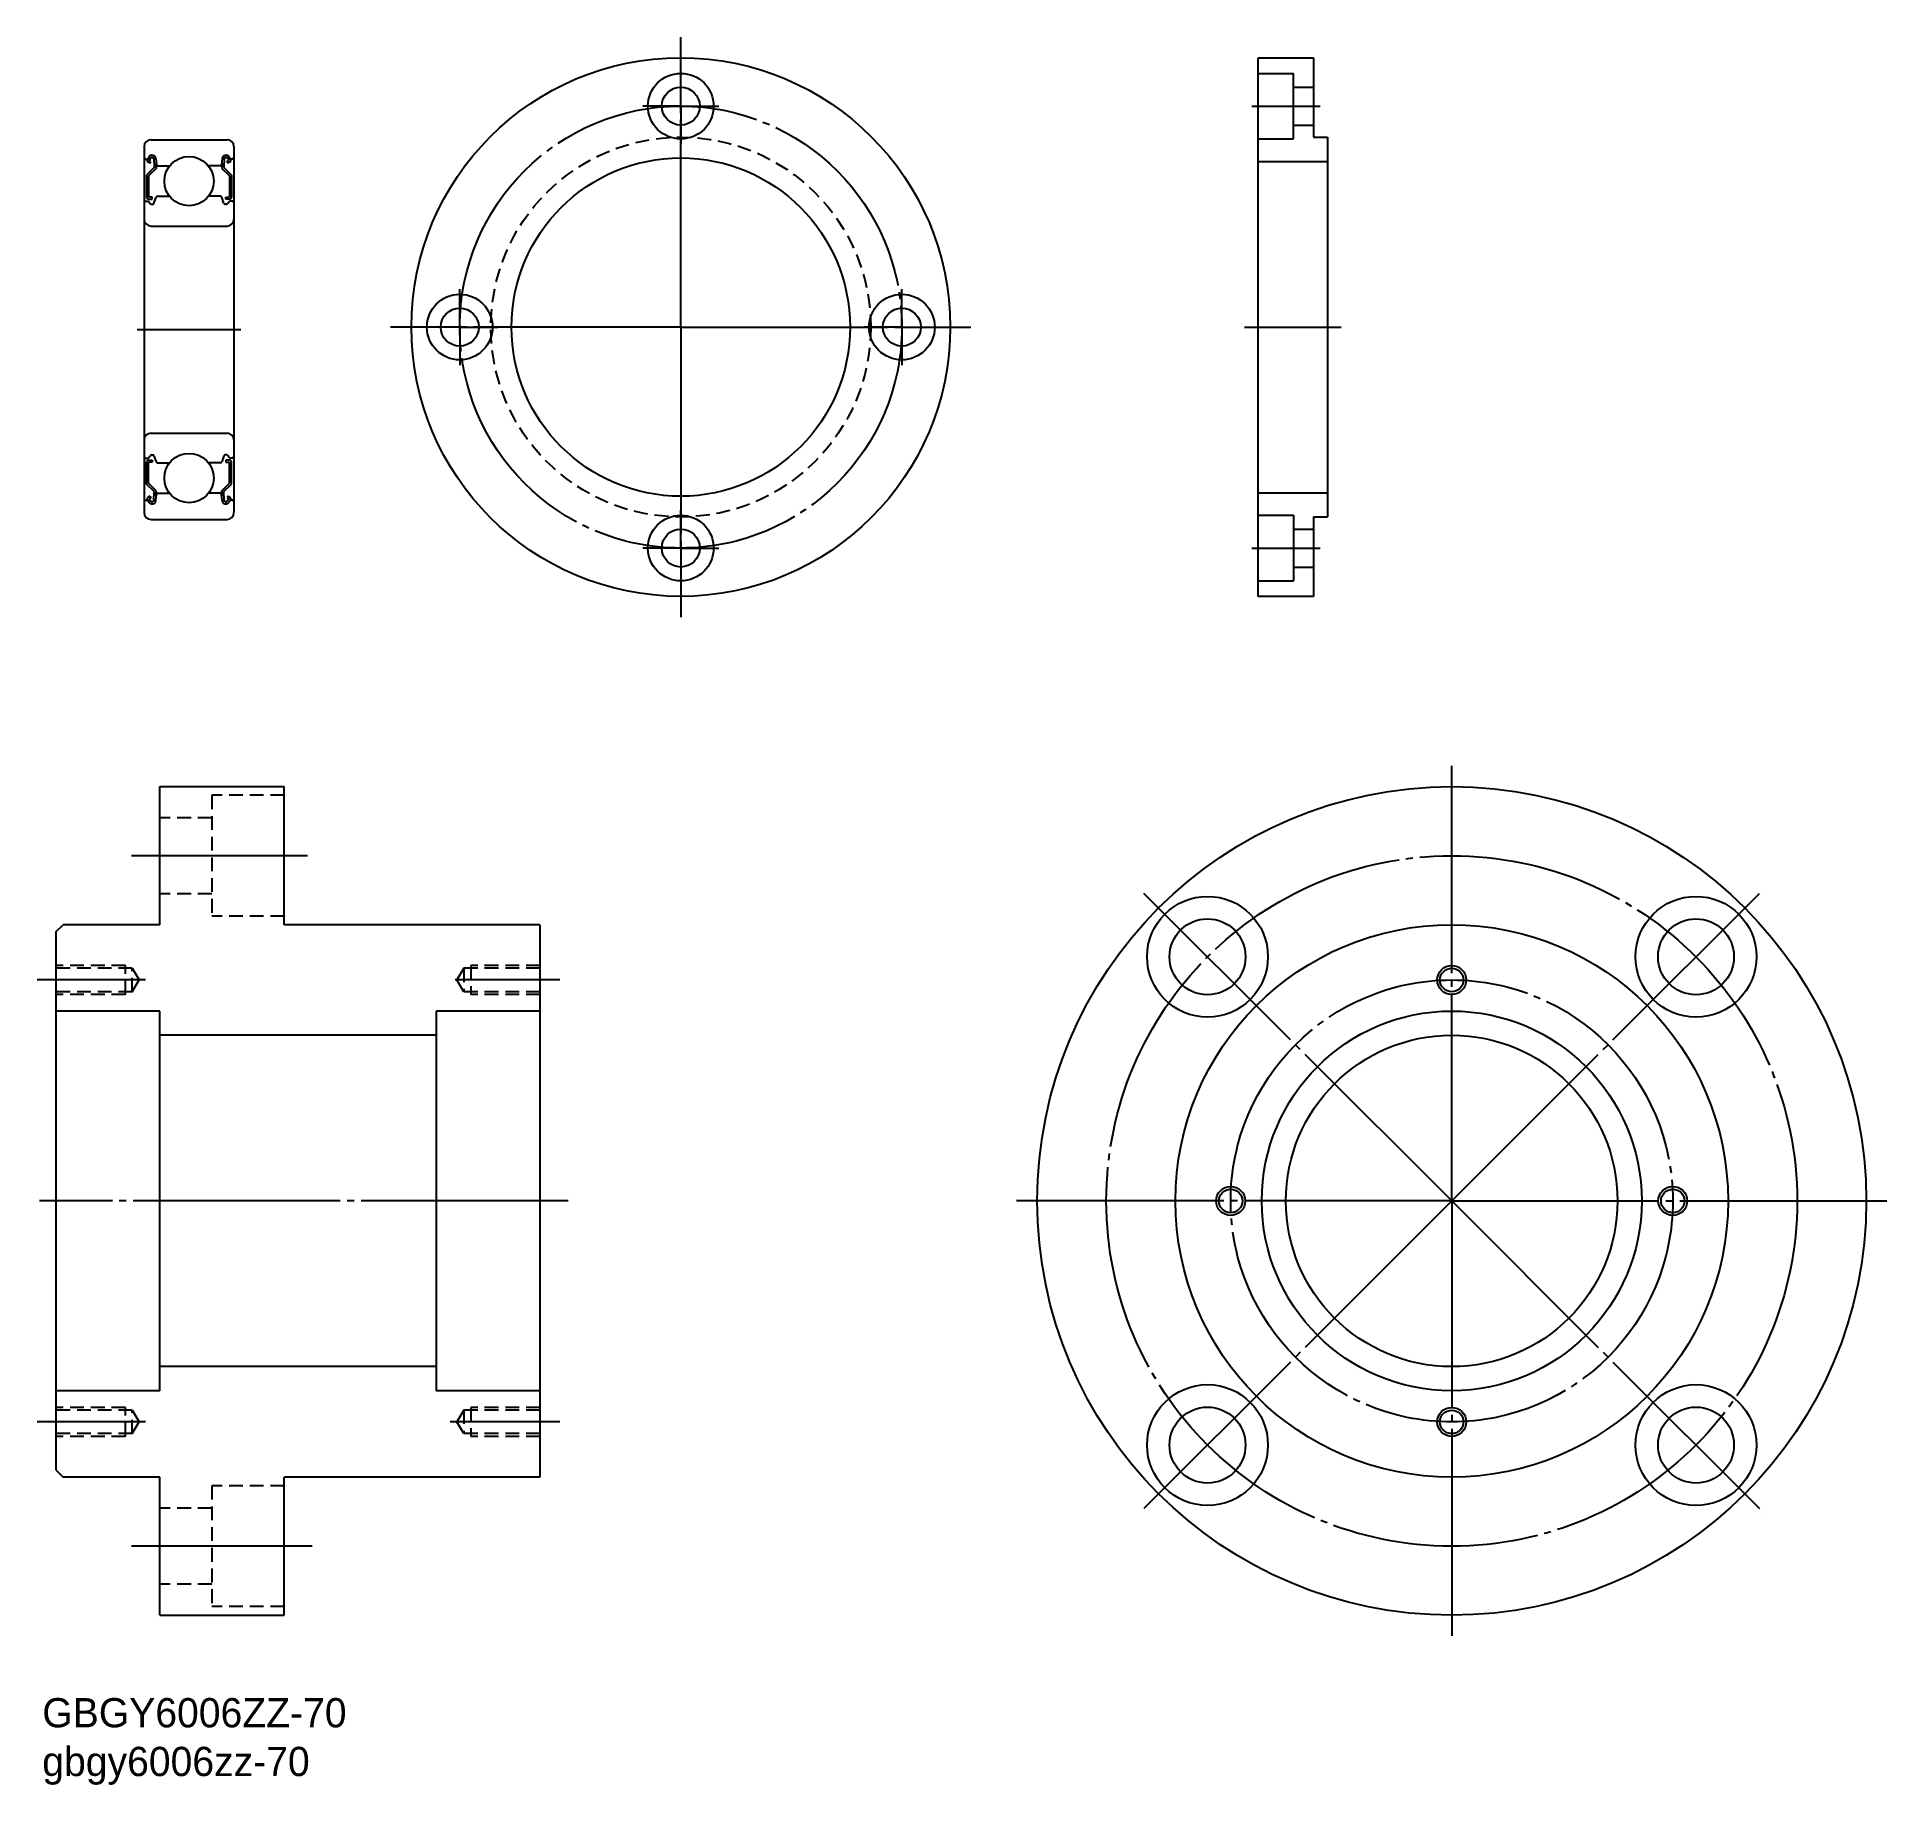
# Model space of a CAD drawing. Extents: x -111 to 157, y -73 to 180.
import ezdxf

# ---------------------------------------------------------------- set-up
doc = ezdxf.new("R2010")
doc.units = 0
doc.linetypes.add('CENTER', pattern=[33, 30, -1, 1, -1])
doc.linetypes.add('DASHED', pattern=[3, 2, -1])
doc.layers.get('0').update_dxf_attribs({"linetype": 'CONTINUOUS'})
doc.layers.add('CENTER', color=1, linetype='CONTINUOUS')

# ---------------------------------------------------------------- blocks, each defined once
blk = doc.blocks.new('*U50')
at = {"color": 7, "linetype": 'CONTINUOUS'}
for s, p in [('GBGY6006ZZ-70', (-110.69, -64.38)), ('gbgy6006zz-70', (-110.69, -71.44))]:
    blk.add_text(s, height=4.2333, dxfattribs=at).set_placement(p)

msp = doc.modelspace()

# ---------------------------------------------------------------- linework, layer by layer
at = {"color": 7, "linetype": 'CONTINUOUS'}
for p, q in [((65.34, 99.42), (65.34, 177.42)), ((65.34, 177.42), (73.34, 177.42)), ((73.34, 177.42), (73.34, 165.92)), ((65.34, 175.17), (70.44, 175.17)), ((70.44, 165.67), (70.44, 175.17)), ((70.44, 173.17), (73.34, 173.17)), ((70.44, 167.67), (73.34, 167.67)), ((65.34, 165.67), (70.44, 165.67)), ((73.34, 165.92), (75.34, 165.92)), ((75.34, 165.92), (75.34, 110.92)), ((65.34, 162.42), (75.34, 162.42)), ((65.34, 114.42), (75.34, 114.42)), ((65.34, 111.17), (70.44, 111.17)), ((70.44, 111.17), (70.44, 101.67)), ((73.34, 110.92), (75.34, 110.92)), ((73.34, 110.92), (73.34, 99.42)), ((70.44, 109.17), (73.34, 109.17)), ((70.44, 103.67), (73.34, 103.67)), ((65.34, 101.67), (70.44, 101.67)), ((73.34, 99.42), (65.34, 99.42)), ((-93.66, 71.86), (-75.66, 71.86)), ((-93.66, 51.86), (-93.66, 71.86)), ((-75.66, 51.86), (-75.66, 71.86)), ((-108.66, 50.86), (-107.66, 51.86)), ((-93.66, 51.86), (-107.66, 51.86)), ((-38.66, 51.86), (-75.66, 51.86)), ((-38.66, 51.86), (-38.66, -28.14)), ((-108.66, -27.14), (-108.66, 50.86)), ((-93.66, 39.36), (-108.66, 39.36)), ((-93.66, -15.64), (-93.66, 39.36)), ((-38.66, 39.36), (-53.66, 39.36)), ((-53.66, 39.36), (-53.66, -15.64)), ((-53.66, 35.86), (-93.66, 35.86)), ((-53.66, -12.14), (-93.66, -12.14)), ((-93.66, -15.64), (-108.66, -15.64)), ((-38.66, -15.64), (-53.66, -15.64)), ((-108.66, -27.14), (-107.66, -28.14)), ((-93.66, -28.14), (-107.66, -28.14)), ((-93.66, -48.14), (-93.66, -28.14)), ((-75.66, -48.14), (-75.66, -28.14)), ((-38.66, -28.14), (-75.66, -28.14)), ((-93.66, -48.14), (-75.66, -48.14))]:
    msp.add_line(p, q, dxfattribs=at)
for p, q in [((-95.95, 164.56), (-95.95, 111.56)), ((-94.95, 165.56), (-83.95, 165.56)), ((-82.95, 164.56), (-82.95, 111.56)), ((-95.75, 162.76), (-95.45, 162.76)), ((-94.51, 161.53), (-95.61, 160.43)), ((-95.45, 162.76), (-95.22, 163.09)), ((-95.14, 162.17), (-95.38, 162.34)), ((-94.21, 161.41), (-95.31, 160.31)), ((-95.21, 162.59), (-94.98, 162.92)), ((-94.96, 162.41), (-95.21, 162.59)), ((-95.14, 162.17), (-94.96, 162.41)), ((-94.56, 162.79), (-94.51, 161.53)), ((-94.26, 162.83), (-94.18, 161.94)), ((-94.21, 162.28), (-94.21, 161.41)), ((-93.98, 161.76), (-92.27, 161.76)), ((-84.93, 161.76), (-86.64, 161.76)), ((-84.65, 162.83), (-84.73, 161.94)), ((-84.7, 162.28), (-84.7, 161.41)), ((-84.7, 161.41), (-83.6, 160.31)), ((-84.35, 162.79), (-84.4, 161.53)), ((-84.4, 161.53), (-83.3, 160.43)), ((-83.95, 162.41), (-83.7, 162.59)), ((-83.77, 162.17), (-83.95, 162.41)), ((-83.7, 162.59), (-83.93, 162.92)), ((-83.77, 162.17), (-83.53, 162.34)), ((-83.45, 162.76), (-83.69, 163.09)), ((-83.15, 162.76), (-83.45, 162.76)), ((-95.61, 160.43), (-95.61, 157.26)), ((-95.31, 160.31), (-95.31, 157.26)), ((-83.6, 160.31), (-83.6, 157.26)), ((-83.3, 160.43), (-83.3, 157.26)), ((-95.75, 156.66), (-95.35, 156.66)), ((-95.35, 156.66), (-95.04, 156.28)), ((-94.79, 157.26), (-95.31, 157.26)), ((-95.31, 156.96), (-94.79, 156.96)), ((-94.88, 156.21), (-94.71, 156.21)), ((-94.79, 156.96), (-94.79, 157.26)), ((-94.52, 156.34), (-94.2, 157.23)), ((-94.01, 157.36), (-92.27, 157.36)), ((-84.9, 157.36), (-86.64, 157.36)), ((-84.39, 156.34), (-84.71, 157.23)), ((-84.03, 156.21), (-84.2, 156.21)), ((-84.12, 157.26), (-83.6, 157.26)), ((-84.12, 156.96), (-84.12, 157.26)), ((-83.6, 156.96), (-84.12, 156.96)), ((-83.55, 156.66), (-83.87, 156.28)), ((-83.15, 156.66), (-83.55, 156.66)), ((-94.95, 153.06), (-83.95, 153.06)), ((-94.95, 123.06), (-83.95, 123.06)), ((-95.75, 119.46), (-95.35, 119.46)), ((-95.61, 115.69), (-95.61, 118.86)), ((-95.35, 119.46), (-95.04, 119.84)), ((-95.31, 119.16), (-94.79, 119.16)), ((-94.79, 118.86), (-95.31, 118.86)), ((-95.31, 115.81), (-95.31, 118.86)), ((-94.88, 119.91), (-94.71, 119.91)), ((-94.79, 119.16), (-94.79, 118.86)), ((-94.52, 119.78), (-94.2, 118.89)), ((-94.01, 118.76), (-92.27, 118.76)), ((-84.9, 118.76), (-86.64, 118.76)), ((-84.39, 119.78), (-84.71, 118.89)), ((-84.03, 119.91), (-84.2, 119.91)), ((-83.6, 119.16), (-84.12, 119.16)), ((-84.12, 119.16), (-84.12, 118.86)), ((-84.12, 118.86), (-83.6, 118.86)), ((-83.55, 119.46), (-83.87, 119.84)), ((-83.6, 115.81), (-83.6, 118.86)), ((-83.15, 119.46), (-83.55, 119.46)), ((-83.3, 115.69), (-83.3, 118.86)), ((-94.51, 114.59), (-95.61, 115.69)), ((-94.21, 114.71), (-95.31, 115.81)), ((-84.7, 114.71), (-83.6, 115.81)), ((-84.4, 114.59), (-83.3, 115.69)), ((-95.75, 113.36), (-95.45, 113.36)), ((-95.45, 113.36), (-95.22, 113.03)), ((-95.14, 113.95), (-95.38, 113.78)), ((-94.96, 113.7), (-95.21, 113.53)), ((-95.21, 113.53), (-94.98, 113.2)), ((-95.14, 113.95), (-94.96, 113.7)), ((-94.56, 113.33), (-94.51, 114.59)), ((-94.26, 113.29), (-94.18, 114.18)), ((-94.21, 113.84), (-94.21, 114.71)), ((-93.98, 114.36), (-92.27, 114.36)), ((-84.93, 114.36), (-86.64, 114.36)), ((-84.65, 113.29), (-84.73, 114.18)), ((-84.7, 113.84), (-84.7, 114.71)), ((-84.35, 113.33), (-84.4, 114.59)), ((-83.77, 113.95), (-83.95, 113.7)), ((-83.95, 113.7), (-83.7, 113.53)), ((-83.7, 113.53), (-83.93, 113.2)), ((-83.77, 113.95), (-83.53, 113.78)), ((-83.45, 113.36), (-83.69, 113.03)), ((-83.15, 113.36), (-83.45, 113.36)), ((-94.95, 110.56), (-83.95, 110.56)), ((-91.9, 110.56), (-91.9, 110.56)), ((-89.45, 110.56), (-89.45, 110.56))]:
    msp.add_line(p, q)
at = {"color": 3, "linetype": 'DASHED'}
for p, q in [((-86.16, 70.61), (-86.16, 53.11)), ((-75.66, 70.61), (-86.16, 70.61)), ((-86.16, 67.36), (-93.66, 67.36)), ((-86.16, 56.36), (-93.66, 56.36)), ((-75.66, 53.11), (-86.16, 53.11)), ((-98.66, 45.96), (-108.66, 45.96)), ((-98.66, 41.76), (-98.66, 45.96)), ((-48.66, 45.96), (-48.66, 41.76)), ((-38.66, 45.96), (-48.66, 45.96)), ((-97.66, 45.56), (-108.66, 45.56)), ((-97.66, 42.16), (-97.66, 45.56)), ((-97.66, 45.56), (-96.66, 43.86)), ((-97.66, 42.16), (-96.66, 43.86)), ((-49.66, 45.56), (-50.66, 43.86)), ((-49.66, 42.16), (-50.66, 43.86)), ((-49.66, 45.56), (-49.66, 42.16)), ((-38.66, 45.56), (-49.66, 45.56)), ((-97.66, 42.16), (-108.66, 42.16)), ((-98.66, 41.76), (-108.66, 41.76)), ((-38.66, 42.16), (-49.66, 42.16)), ((-38.66, 41.76), (-48.66, 41.76)), ((-98.66, -18.04), (-108.66, -18.04)), ((-97.66, -18.44), (-108.66, -18.44)), ((-98.66, -22.24), (-98.66, -18.04)), ((-97.66, -21.84), (-97.66, -18.44)), ((-97.66, -18.44), (-96.66, -20.14)), ((-49.66, -18.44), (-50.66, -20.14)), ((-49.66, -18.44), (-49.66, -21.84)), ((-38.66, -18.44), (-49.66, -18.44)), ((-48.66, -18.04), (-48.66, -22.24)), ((-38.66, -18.04), (-48.66, -18.04)), ((-97.66, -21.84), (-96.66, -20.14)), ((-49.66, -21.84), (-50.66, -20.14)), ((-97.66, -21.84), (-108.66, -21.84)), ((-98.66, -22.24), (-108.66, -22.24)), ((-38.66, -21.84), (-49.66, -21.84)), ((-38.66, -22.24), (-48.66, -22.24)), ((-86.16, -29.39), (-86.16, -46.89)), ((-75.66, -29.39), (-86.16, -29.39)), ((-86.16, -32.64), (-93.66, -32.64)), ((-86.16, -43.64), (-93.66, -43.64)), ((-75.66, -46.89), (-86.16, -46.89))]:
    msp.add_line(p, q, dxfattribs=at)
at = {"color": 7, "linetype": 'CONTINUOUS'}
for centre, radius in [((-18.26, 138.42), 39), ((-18.26, 170.42), 4.75), ((-18.26, 170.42), 2.75), ((-18.26, 138.42), 24.5), ((-50.26, 138.42), 4.75), ((13.74, 138.42), 4.75), ((-50.26, 138.42), 2.75), ((13.74, 138.42), 2.75), ((-18.26, 106.42), 4.75), ((-18.26, 106.42), 2.75), ((93.34, 11.86), 60), ((57.99, 47.22), 8.75), ((128.7, 47.22), 8.75), ((57.99, 47.22), 5.5), ((93.34, 11.86), 40), ((128.7, 47.22), 5.5), ((93.34, 43.86), 1.7), ((93.34, 11.86), 27.5), ((93.34, 11.86), 24), ((61.34, 11.86), 1.7), ((125.34, 11.86), 1.7), ((57.99, -23.5), 8.75), ((128.7, -23.5), 8.75), ((57.99, -23.5), 5.5), ((93.34, -20.14), 1.7), ((128.7, -23.5), 5.5)]:
    msp.add_circle(centre, radius, dxfattribs=at)
at = {"color": 3, "linetype": 'DASHED'}
msp.add_circle((-18.26, 138.42), 27.5, dxfattribs=at)
for centre in [(-89.45, 159.56), (-89.45, 116.56)]:
    msp.add_circle(centre, 3.57)
at = {"color": 3, "linetype": 'CONTINUOUS'}
for centre in [(93.34, 43.86), (61.34, 11.86), (125.34, 11.86), (93.34, -20.14)]:
    msp.add_circle(centre, 2.1, dxfattribs=at)
for centre, radius, start, end in [((-94.95, 164.56), 1, 90, 180), ((-83.95, 164.56), 1, 0, 90), ((-95.75, 162.96), 0.2, 180, 270), ((-95.21, 162.59), 0.3, 144.9356, 235.0377), ((-94.79, 162.78), 0.53, 5.0651, 144.9356), ((-94.79, 162.78), 0.23, 2.1311, 144.9356), ((-93.98, 161.96), 0.2, 185.0651, 270), ((-84.93, 161.96), 0.2, 270, 354.9349), ((-84.12, 162.78), 0.53, 35.0644, 174.9349), ((-84.12, 162.78), 0.23, 35.0644, 177.8689), ((-83.7, 162.59), 0.3, 304.9623, 35.0644), ((-83.15, 162.96), 0.2, 270, 0), ((-95.75, 156.46), 0.2, 90, 180), ((-95.31, 157.26), 0.3, 180, 270), ((-94.88, 156.41), 0.2, 219.9991, 270), ((-94.71, 156.41), 0.2, 270, 339.9703), ((-94.01, 157.16), 0.2, 90, 159.9703), ((-84.9, 157.16), 0.2, 20.0297, 90), ((-84.2, 156.41), 0.2, 200.0297, 270), ((-84.03, 156.41), 0.2, 270, 320.0009), ((-83.6, 157.26), 0.3, 270, 0), ((-83.15, 156.46), 0.2, 0, 90), ((-94.95, 154.06), 1, 180, 270), ((-83.95, 154.06), 1, 270, 0), ((-94.95, 122.06), 1, 90, 180), ((-83.95, 122.06), 1, 0, 90), ((-95.75, 119.66), 0.2, 180, 270), ((-95.31, 118.86), 0.3, 90, 180), ((-94.88, 119.71), 0.2, 90, 140.0009), ((-94.71, 119.71), 0.2, 20.0297, 90), ((-94.01, 118.96), 0.2, 200.0297, 270), ((-84.9, 118.96), 0.2, 270, 339.9703), ((-84.2, 119.71), 0.2, 90, 159.9703), ((-84.03, 119.71), 0.2, 39.9991, 90), ((-83.6, 118.86), 0.3, 0, 90), ((-83.15, 119.66), 0.2, 270, 0), ((-95.75, 113.16), 0.2, 90, 180), ((-95.21, 113.53), 0.3, 124.9623, 215.0644), ((-94.79, 113.33), 0.53, 215.0644, 354.9349), ((-94.79, 113.33), 0.23, 215.0644, 357.8689), ((-93.98, 114.16), 0.2, 90, 174.9349), ((-84.93, 114.16), 0.2, 5.0651, 90), ((-84.12, 113.33), 0.53, 185.0651, 324.9356), ((-84.12, 113.33), 0.23, 182.1311, 324.9356), ((-83.7, 113.53), 0.3, 324.9356, 55.0377), ((-83.15, 113.16), 0.2, 0, 90), ((-94.95, 111.56), 1, 180, 270), ((-83.95, 111.56), 1, 270, 0)]:
    msp.add_arc(centre, radius, start, end)
at = {"layer": 'CENTER', "color": 1, "linetype": 'CENTER'}
for p, q in [((-18.26, 138.42), (-18.26, 180.42)), ((-18.26, 170.42), (-18.26, 175.92)), ((-18.26, 170.42), (-23.76, 170.42)), ((-18.26, 170.42), (-12.76, 170.42)), ((-18.26, 170.42), (-18.26, 164.92)), ((64.38, 170.42), (74.3, 170.42)), ((-50.26, 138.42), (-50.26, 143.92)), ((13.74, 138.42), (13.74, 143.92)), ((-96.95, 138.06), (-81.95, 138.06)), ((-18.26, 138.42), (-60.26, 138.42)), ((-50.26, 138.42), (-55.76, 138.42)), ((-50.26, 138.42), (-50.26, 132.92)), ((-50.26, 138.42), (-44.76, 138.42)), ((-18.26, 138.42), (-18.26, 96.42)), ((-18.26, 138.42), (23.74, 138.42)), ((13.74, 138.42), (8.24, 138.42)), ((13.74, 138.42), (13.74, 132.92)), ((13.74, 138.42), (19.24, 138.42)), ((63.34, 138.42), (77.34, 138.42)), ((-18.26, 106.42), (-18.26, 111.92)), ((-18.26, 106.42), (-23.76, 106.42)), ((-18.26, 106.42), (-12.76, 106.42)), ((-18.26, 106.42), (-18.26, 100.92)), ((64.38, 106.42), (74.3, 106.42)), ((93.34, 11.86), (93.34, 75.86)), ((-72.31, 61.86), (-97.76, 61.86)), ((93.34, 11.86), (48.09, 57.11)), ((93.34, 11.86), (138.6, 57.11)), ((-95.77, 43.86), (-111.44, 43.86)), ((-35.77, 43.86), (-50.92, 43.86)), ((-34.55, 11.86), (-111.1, 11.86)), ((93.34, 11.86), (29.34, 11.86)), ((93.34, 11.86), (48.09, -33.39)), ((93.34, 11.86), (93.34, -52.14)), ((93.34, 11.86), (157.34, 11.86)), ((93.34, 11.86), (138.6, -33.39)), ((-95.77, -20.14), (-111.44, -20.14)), ((-35.77, -20.14), (-51.65, -20.14)), ((-71.62, -38.14), (-97.76, -38.14))]:
    msp.add_line(p, q, dxfattribs=at)
for centre, radius in [((-18.26, 138.42), 32), ((93.34, 11.86), 50), ((93.34, 11.86), 32)]:
    msp.add_circle(centre, radius, dxfattribs=at)

# ---------------------------------------------------------------- block references
at = {"color": 7, "linetype": 'CONTINUOUS'}
msp.add_blockref('*U50', (0, 0), dxfattribs=at)

doc.saveas('drawing.dxf')
